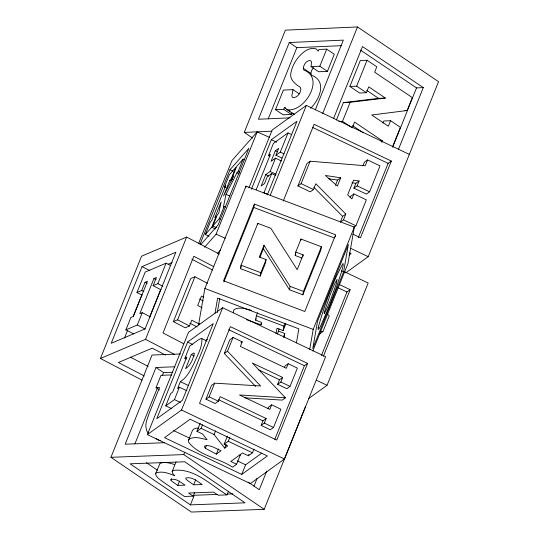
<?xml version="1.0" encoding="UTF-8"?>
<svg xmlns="http://www.w3.org/2000/svg" width="539" height="539" viewBox="0 0 539 539"><rect width="100%" height="100%" fill="white"/><g stroke="black" fill="none" stroke-linecap="round" stroke-linejoin="round"><path stroke-width="0.81" d="M312.809 350.99L347.958 263.551L354.312 227.135L245.993 186.177L204.881 288.453L198.527 324.869L199.154 323.312M215.027 313.024L217.628 298.121L298.862 328.837L296.41 342.912M217.291 312.539L219.75 298.465M245.703 187.835L245.993 186.177M264.002 245.312L259.293 257.022L266.077 259.589L265.484 263.005L260.216 276.109L240.421 268.624L241.014 265.208L257.831 223.389L270.834 228.307L297.205 269.702L303.161 254.866L295.77 252.07L301.005 239.053L321.406 246.768L320.813 250.177L302.857 294.833L289.504 289.787L263.403 248.728L264.002 245.312L290.097 286.371L303.457 291.417L302.857 294.833M223.901 281.877L253.802 207.495L254.395 204.079L335.635 234.795L304.798 311.502L223.557 280.785L254.395 204.079M257.588 224.756L257.831 223.389M260.216 276.109L260.815 272.694L266.077 259.589M246.33 319.6L260.977 324.808L261.408 322.349L255.58 320.146L256.348 315.746L257.534 312.795M276.029 333.722L276.985 328.238L283.116 330.562L285.785 323.926M277.47 334.126L279.067 328.824M301.827 258.006L295.17 255.486L295.77 252.07M289.504 289.787L290.097 286.371M283.116 330.562L283.885 326.156L285.07 323.205M300.762 240.414L301.005 239.053M284.154 337.138L284.787 333.493L278.656 331.175M302.925 256.234L303.161 254.866M309.736 349.272L313.199 329.403L354.312 227.135M335.278 236.843L335.514 235.482M343.612 271.784L348.376 244.47L317.545 321.177L312.782 348.49L343.612 271.784L341.268 270.901M244.625 159.807L243.102 159.133L238.164 171.415L236.917 172.837L226.023 194.336L223.314 207.387L224.19 206.397L225.713 207.07M292.994 89.649L291.794 95.861L292.428 97.269L293.896 97.68C297.845 97.027 300.466 93.065 300.883 89.285L300.324 87.352C295.143 84.017 289.16 79.502 290.986 72.415A21.385 11.508 -56 0 1 296.342 59.984C300.796 53.947 307.836 46.543 316.117 48.887L318.253 51.171L318.933 49.487L326.695 49.143L334.295 54.271L327.422 71.364L318.65 71.748L311.05 66.62L311.522 61.998L310.821 60.819L309.507 60.476C305.869 61.096 303.679 64.828 303.289 68.258L303.881 70.083C325.691 78.236 303.875 112.954 287.051 109.686L284.477 107.382L283.703 109.309L275.503 109.673L283.379 90.08L292.994 89.649L299.212 93.847M310.632 108.231C319.512 99.668 327.51 81.16 311.481 75.217L310.888 73.385L311.555 70.569L313.496 67.644M141.986 380.103L100.436 358.482L141.548 256.207L186.642 237.059L219.292 254.051M142.047 266.596L111.209 343.303L145.031 328.945L175.862 252.239L142.047 266.596L149.876 270.672M141.959 295.102L136.98 292.515L145.2 272.054L166.086 263.187L170.358 265.41M133.733 333.924L125.904 329.855L130.876 317.484L133.322 316.447L147.457 281.284L145.011 282.321L141.723 290.501L136.98 292.515M124.509 338.047L127.622 330.299M133.234 316.353L141.952 294.658M160.945 289.733L153.116 285.663L156.404 277.484L153.938 278.535L139.803 313.698L142.269 312.654L150.098 316.723M125.904 329.855L137.297 325.017L142.269 312.654M153.116 285.663L157.86 283.649L166.086 263.187M149.674 316.979L160.737 289.463M100.436 358.482L145.53 339.334L186.642 237.059M305.303 407.053L264.191 509.328L191.365 512.05L110.933 457.308L152.045 355.039L180.504 353.975M198.682 243.332L231.945 160.575L257.197 131.9L269.433 137.317M252.582 138.031L244.268 132.419L285.38 30.15L357.498 26.95L438.564 81.665L368.231 256.672L345.681 272.896M200.063 244.16L229.964 169.778L248.903 148.272L218.066 224.979L200.751 244.639M209.105 236.25L205.305 234.566L210.277 222.203L211.706 220.572L225.841 185.409L224.413 187.033L225.935 187.707M224.413 187.033L229.351 174.751L235.765 167.461L231.211 178.8L229.83 180.363L223.57 195.933L233.697 175.977L232.141 177.742L236.702 166.403L243.102 159.133M199.161 324.033L191.783 320.2L189.452 325.987L185.227 327.786L173.376 321.615L190.678 278.562L194.909 276.77L207.495 283.319M205.305 234.566L211.726 227.276L216.247 216.018L214.866 217.588L221.158 201.936L218.733 213.195L217.325 214.798L212.797 226.057L216.604 227.734M174.495 366.789L156.007 367.483L125.176 444.19L164.665 442.714M173.376 321.615L177.601 319.822L194.909 276.77M315.315 109.868L343.343 40.135L289.254 42.534L258.417 119.24L290.043 117.832M212.797 226.057L219.218 218.76L224.19 206.397M204.557 247.266L216.085 234.175L257.197 131.9M159.483 389.946L156.054 387.608L160.993 375.326L171.853 374.922M134.891 443.893L157.321 388.107M162.306 375.71L163.553 372.611L172.79 372.267M268.2 118.944L296.854 47.661L341.793 45.667M147.356 434.602L188.468 332.327L222.641 307.749L325.623 356.737L284.511 459.012L250.339 483.591L147.356 434.602L181.528 410.024L222.641 307.749M248.964 187.761L272.188 129.993L306.361 105.408L409.344 154.397M187.606 342.043L156.768 418.749L182.398 400.315L213.228 323.609L187.606 342.043L192.8 344.515M251.39 189.29L271.326 139.702L296.955 121.268L267.364 194.875M171.705 408.67L165.763 405.847L170.735 393.483L172.669 392.089L186.804 356.926L184.87 358.314L186.359 359.021M184.87 358.314L189.809 346.031L198.399 339.853L201.222 338.364L207.057 341.099M269.978 156.384L268.496 155.677L273.435 143.394L288.021 132.897L291.734 134.669M256.261 189.533L270.43 154.289L268.496 155.677M201.856 338.627C202.496 347.345 197.213 355.518 194.053 363.421C190.536 370.145 187.006 377.468 180.356 381.652L177.587 388.552L179.426 387.231L186.851 390.762M191.284 354.547L185.605 368.683C190.577 365.247 193.083 359.19 194.363 353.49L193.865 352.984L191.284 354.547L194.256 355.962M165.763 405.847L174.454 399.594L179.426 387.231M281.446 160.999L275.503 158.17L270.154 171.483L265.734 174.663L261.172 185.995L264.521 183.59L267.297 176.691L271.69 173.531L275.402 175.296M281.857 158.068L275.921 155.245L278.69 148.34L275.341 150.752L271.083 161.35L275.503 158.17M275.503 109.673L283.103 114.807L291.303 114.443L291.815 113.15M271.69 173.531L263.975 192.713L267.688 194.478M275.921 155.245L280.307 152.086L288.021 132.897M194.653 492.457L193.171 496.149L184.426 496.473L163.782 482.425C160.871 479.939 156.189 477.958 155.528 473.801L160.009 463.351C164.617 461.539 169.805 463.055 174.326 464.463M311.05 66.62L319.822 66.23L326.695 49.143M240.421 268.624L241.357 266.3M270.268 195.192L306.361 105.408M155.528 473.801L156.155 472.939C162.306 470.742 169.01 473.424 174.724 475.802L172.588 473.316L172.17 471.524L176.024 461.936M259.953 257.312L263.403 248.728M170.876 480.06L171.159 479.38C176.475 478.241 180.895 482.621 185.099 485.154L177.789 485.423L171.833 481.212L170.876 480.06L171.469 478.585M283.258 201.02L314.096 124.32L391.334 161.06L360.497 237.76L352.924 234.162M239.296 455.482L240.468 454.64L236.614 464.227L232.511 467.178C219.272 458.083 198.702 455.731 188.623 442.175L188.495 440.282L192.349 430.695L193.44 429.253L196.142 428.202L198.541 428.087M110.933 457.308L183.752 454.593L184.695 452.248M267.849 408.663L268.462 407.14L271.663 404.836L280.859 409.209L273.516 427.474L270.315 429.778L261.119 425.406L264.319 423.102L266.158 418.534L220.181 396.664L218.349 401.232L215.142 403.536L205.952 399.163L211.456 385.466L214.657 383.162L260.62 385.985L227.505 351.199L233.016 337.502L242.206 341.874L240.374 346.442L286.35 368.312L288.183 363.744L297.38 368.117L290.036 386.382L286.836 388.686L277.639 384.314L279.471 379.746L282.679 377.441L252.333 363.01L285.448 397.795L282.241 400.1L244.639 397.789M255.702 386.49L224.305 353.503L229.809 339.806L233.016 337.502M322.659 113.608L357.498 26.95M205.952 399.163L209.152 396.859L214.657 383.162M188.495 440.282L189.587 438.84C195.131 436.199 201.471 438.375 207.07 439.757L202.617 434.016L196.944 431.315L200.205 423.203M345.809 214.057L342.609 216.361L340.277 222.156L343.478 219.851L345.809 214.057L315.82 183.745L313.489 189.533L310.282 191.837L297.919 185.955L306.934 163.526L310.134 161.222L365.233 165.749L367.558 159.955L380.008 165.877L369.586 191.803L366.385 194.107L353.934 188.185L355.902 183.294L359.102 180.989L353.571 180.167L347.655 194.875L351.9 198.904L353.901 193.932L366.352 199.854L355.929 225.774L354.008 227.155M177.789 485.423L179.568 481.004M196.944 431.315L201.081 428.343L202.563 424.658M297.919 185.955L301.119 183.651L310.134 161.222M333.526 118.627L362.491 46.576L423.297 87.608L398.375 149.593M255.58 320.146L256.173 318.67M336.363 120.096L343.397 102.599L378.594 98.361L385.358 98.058L368.75 86.853L366.385 92.728L359.628 93.025L349.892 86.456L360.308 60.536L367.072 60.233L376.808 66.802L374.645 72.186L412.322 97.613L407.134 110.515L371.755 114.996L388.363 126.207L390.58 120.702L400.383 127.312L392.385 147.201M205.359 448.253L204.369 446.925L204.887 445.874C210.608 444.534 215.937 448.785 221.091 450.725L216.368 454.121L205.359 448.253L206.545 445.302M193.669 484.83L202.24 484.514C197.395 481.482 192.18 476.523 185.975 477.958L185.753 478.753L187.067 480.161L193.669 484.83L195.745 479.67M227.384 436.132L224.123 444.244L227.721 445.955L224.689 448.138L214.111 434.542L215.593 430.856M338.762 121.484L342.514 121.322L350.161 102.302L385.358 98.058M349.892 86.456L356.65 86.159L367.072 60.233M260.977 324.808L261.57 323.333M190.415 504.868L245.036 502.826L184.709 461.775L130.088 463.816L190.415 504.868L194.269 495.28L217.796 494.398M295.17 255.486L295.79 253.957M216.368 454.121L218.45 448.96M352.25 127.891L354.581 122.097L382.454 140.908L381.868 142.357M224.689 448.138L226.171 444.453M224.123 444.244L228.253 441.273L229.735 437.587M335.406 185.369L337.529 180.087L340.729 177.782L325.394 175.478L337.394 186.083L340.729 177.782M283.305 337.185L284.787 333.493M303.457 291.417L321.406 246.768M193.171 496.149L188.616 493.05L213.653 492.114L218.214 495.213L227.013 494.883L228.496 491.197M350.128 197.658L350.7 196.236L353.901 193.932M362.902 165.884L364.357 162.259L367.558 159.955M236.614 464.227L230.78 461.451L242.53 453.003L248.364 455.778L248.957 454.303M353.934 188.185L357.135 185.881L359.102 180.989M261.119 425.406L262.951 420.838L266.158 418.534M284.37 367.571L284.976 366.048L288.183 363.744M241.742 474.394L267.364 455.96L190.132 419.221L164.503 437.655L241.742 474.394L245.595 464.807L261.779 453.164M382.986 123.067L383.815 120.999L390.58 120.702M248.364 455.778L252.495 452.8L253.977 449.115M271.663 404.836L269.83 409.404L239.484 394.972L285.448 397.795M277.639 384.314L280.839 382.01L282.679 377.441M254.004 486.084L257.123 478.336M274.823 439.305L304.407 365.705L307.614 363.401L230.375 326.661L199.538 403.361L276.776 440.1L307.614 363.401M392.864 146.79L416.532 87.911L423.297 87.608M358.233 237.739L388.127 163.364L391.334 161.06M266.751 471.106L259.272 489.702L248.183 482.156M319.715 333.924L322.915 331.62L329.275 315.8L327.395 314.129M321.419 355.518L346.961 291.983L350.161 289.679L339.563 284.639M323.373 356.313L350.161 289.679M308.604 398.564L327.058 385.291L368.171 283.022L343.943 271.494M217.46 253.431L220.707 249.746M172.17 471.524L173.457 470.406C194.256 467.778 210.769 485.127 227.013 494.883M205.352 340.81L207.374 339.354M349.063 255.075L351.091 253.62L349.575 252.899M224.305 353.503L227.505 351.199M240.926 342.797L242.206 341.874M168.208 264.231L172.049 262.601M343.397 102.599L350.161 102.302M404.883 110.61L407.134 110.515M244.268 132.419L271.939 131.193M380.952 140.975L382.454 140.908M156.054 387.608L159.537 387.48L149.364 412.786L146.433 421.37L145.907 424.402L145.901 426.996L146.736 430.843L148.636 433.592M227.04 494.054L232.922 493.839M160.622 440.498L159.079 440.329L156.175 438.726M351.947 182.708L355.902 183.294M320.435 331.249L322.915 331.62M328.649 178.753L337.529 180.087M247.967 309.379C243.534 308.423 238.211 306.954 234.135 309.656L233.414 311.104L233.555 312.479M248.755 309.561L251.612 310.464M253.802 207.495L334.254 237.915M241.014 265.208L260.815 272.694M204.881 288.453L313.199 329.403M256.348 315.746L283.885 326.156M238.164 171.415L239.687 172.089M236.917 172.837L239.201 173.848M229.964 169.778L233.01 171.126M231.211 178.8L232.733 179.474M229.83 180.363L231.352 181.037M226.023 194.336L229.83 196.021M219.218 218.76L220.741 219.434M211.726 227.276L215.526 228.96M216.085 234.175L225.262 238.238M312.404 127.345L388.127 163.364M271.326 139.702L276.52 142.175M357.135 185.881L369.586 191.803M280.307 152.086L284.026 153.851M275.341 150.752L277.572 151.809M301.119 183.651L313.489 189.533M270.154 171.483L276.089 174.306M265.734 174.663L268.705 176.071M343.478 219.851L355.929 225.774M350.815 248.385L368.231 256.672M337.872 287.664L346.961 291.983M228.684 329.686L304.407 365.705M316.46 380.251L327.058 385.291M258.235 369.646L279.471 379.746M280.839 382.01L290.036 386.382M218.484 399.689L262.951 420.838M180.356 381.652L188.529 385.54M209.152 396.859L218.349 401.232M264.319 423.102L273.516 427.474M174.454 399.594L180.397 402.424M181.528 410.024L284.511 459.012M201.081 428.343L214.111 434.542M228.253 441.273L252.495 452.8M173.659 430.587L189.56 438.153M237.261 460.845L245.595 464.807M213.821 266.664L193.838 256.268L163 332.967L183.725 343.754M191.83 259.219L212.555 269.999M203.715 297.198L201.492 296.039L197.692 305.492L202.078 307.769M199.484 298.99L203.183 300.917M153.938 278.535L156.074 279.64M157.86 283.649L162.845 286.236M145.011 282.321L147.147 283.433M141.723 290.501L143.859 291.606M189.768 323.144L197.146 326.984M177.601 319.822L189.452 325.987M137.297 325.017L145.126 329.086M145.53 339.334L174.468 354.392M165.547 355.08L152.227 348.147L118.405 362.504L144.311 375.986M130.404 357.155L148.164 366.399M360.571 50.14L416.532 87.911M366.83 90.424L378.594 98.361M356.65 86.159L366.385 92.728M289.254 42.534L296.854 47.661M319.822 66.23L327.422 71.364M303.289 68.258L310.888 73.385M352.695 125.688L363.151 132.749M342.514 121.322L351.556 127.42M284.477 107.382L285.859 108.312M288.621 110.178L290.002 111.108M287.051 109.686L293.957 114.349M283.703 109.309L291.303 114.443M156.007 367.483L163.553 372.611M183.752 454.593L264.191 509.328M146.426 462.718L157.516 470.271M292.589 112.968L294.132 114.356M313.792 187.235L342.609 216.361M318.192 327.55L318.057 329.127A34.375 2.163 -69.3 0 0 320.624 325.947L328.965 306.934A34.119 2.149 -69.3 0 0 336.161 287.974L341.558 271.784L343.181 265.417L343.033 263.403C331.97 283.413 324.451 305.566 318.192 327.55M324.188 312.64L324.289 313.617L327.348 307.695L331.182 298.33L336.356 283.608L337.111 279.31L334.227 284.74L330.501 293.843L324.188 312.64"/></g></svg>
